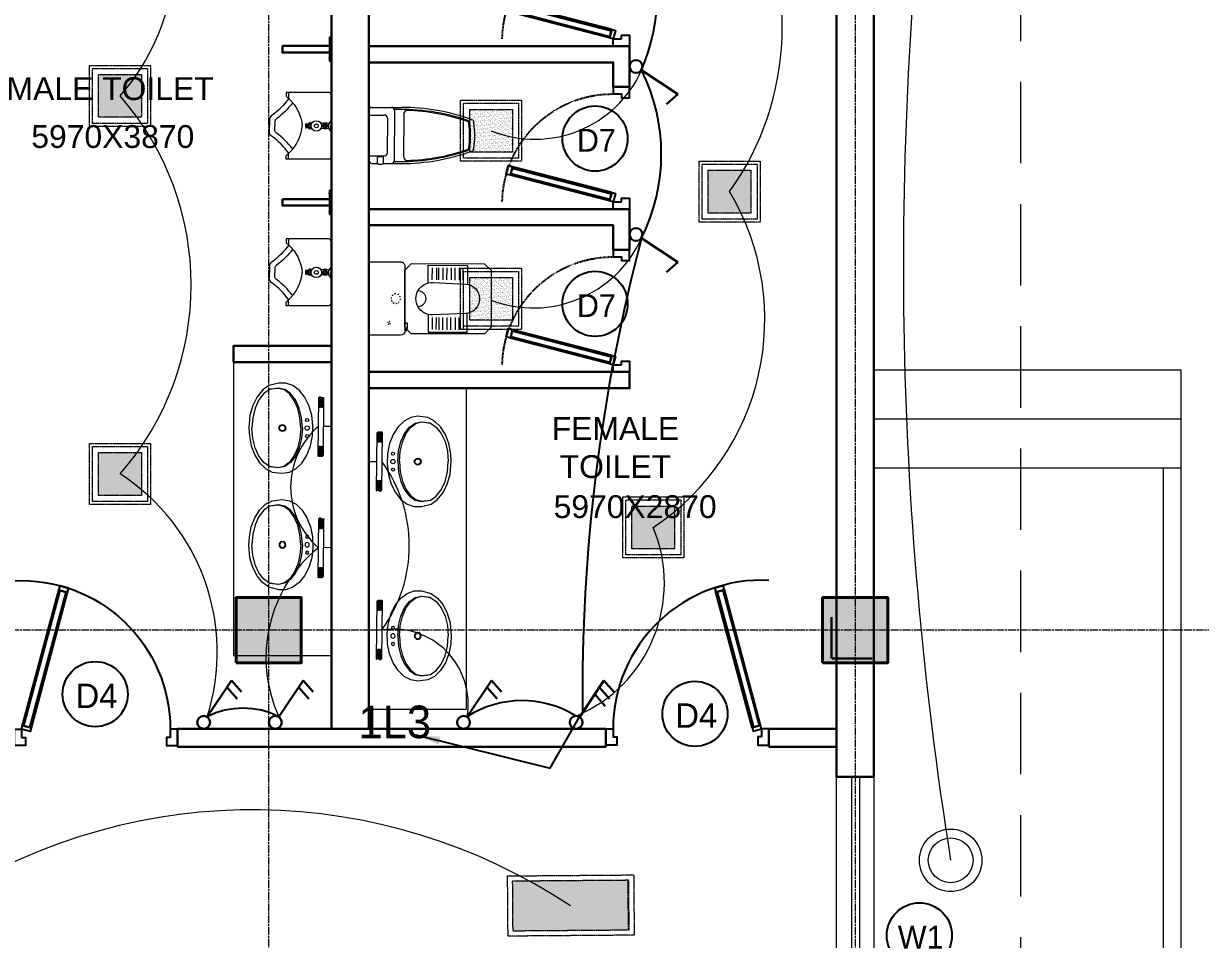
# Model space of a CAD drawing. Header units: inches. Extents: x -3071 to 2534411, y -17796 to 388172.
# Drawn here: x 1644297 to 1651521, y 362351 to 367972 of the extents above; entities that cross this region are included whole.
import ezdxf
from ezdxf.enums import TextEntityAlignment as Align

# ---------------------------------------------------------------- set-up
doc = ezdxf.new("R2010")
doc.units = ezdxf.units.IN
doc.header["$MEASUREMENT"] = 0
for name, pattern in [('ACAD_ISO08W100', [36, 24, -3, 6, -3]), ('CENTER', [2, 1.25, -0.25, 0.25, -0.25]), ('DASHED', [0.75, 0.5, -0.25]), ('HIDDEN2', [0.1875, 0.125, -0.0625]), ('TRAZOS1', [0.15, 0.1, -0.05])]:
    doc.linetypes.add(name, pattern=pattern)
for name, color, linetype, lineweight in [('001-Archi-Opening Tags', 14, 'Continuous', 25), ('001-Archi-sill', 22, 'Continuous', 15), ('002-Archi- Opening', 90, 'Continuous', 25), ('A .4 col', 5, 'Continuous', 40), ('A 0.09 Furniture', 30, 'Continuous', 5), ('A 0.13 dw', 3, 'Continuous', 13), ('A 0.13 fixed furniture', 10, 'Continuous', 13), ('A 0.13 IND DIM', 240, 'Continuous', 13), ('A 0.13parapet partition', 230, 'Continuous', 13), ('A 0.18 steps', 6, 'Continuous', 18), ('cen', 50, 'ACAD_ISO08W100', 5), ('conduit Light & fan City', 30, 'Continuous', 5), ('dotted line', 1, 'DASHED', 9), ('p1 walls stone outline', 4, 'Continuous', 30), ('Picture Light', 3, 'Continuous', 35), ('Switches', 173, 'Continuous', 15), ('text', 7, 'Continuous', 25)]:
    doc.layers.add(name, color=color, linetype=linetype, lineweight=lineweight)
for name, color, linetype in [('1 x 4 recessed', 80, 'CENTER'), ('2 x 11 recessed', 60, 'CENTER'), ('Bathroom Mirror Light', 111, 'CENTER'), ('ceilling fan', 3, 'Continuous'), ('emergencylight', 1, 'Continuous'), ('Wires', 1, 'Continuous')]:
    doc.layers.add(name, color=color, linetype=linetype)
doc.styles.add('AERIAL', font='arial.ttf', dxfattribs={"height": 10})
doc.styles.add('Archi 100', font='GOTHIC.TTF', dxfattribs={"height": 200})
doc.styles.add('CG', font='GOTHIC.TTF', dxfattribs={"height": 40})
doc.dimstyles.new('Archi 100', dxfattribs={"dimtxt": 200, "dimasz": 150, "dimexe": 150, "dimexo": 300, "dimgap": 50, "dimtad": 1, "dimdec": 0, "dimrnd": 5, "dimzin": 0, "dimdsep": 46, "dimtxsty": 'Archi 100', "dimblk": 'ARCHTICK', "dimcen": 0.09, "dimdle": 150, "dimclrd": 256, "dimclre": 256, "dimclrt": 256, "dimadec": 0, "dimazin": 0, "dimtfac": 1, "dimtdec": 0, "dimtix": 1, "dimtofl": 0, "dimtmove": 0, "dimatfit": 3, "dimfxl": 150, "dimfxlon": 1, "dimtolj": 1, "dimtzin": 0, "dimlwd": -1, "dimlwe": -1, "dimarcsym": 0})

# ---------------------------------------------------------------- blocks, each defined once
blk = doc.blocks.new('nd4 plan')
for p, q in [((668.9, 920.8, 0), (720.4, 934.6, 0)), ((675.9, 894.6, 0), (668.9, 920.8, 0)), ((683.6, 896.7, 0), (675.9, 894.6, 0)), ((675.9, 894.6, 0), (898.7, 63.2)), ((898.7, 63.2), (675.9, 894.6, 0)), ((683.6, 896.7, 0), (719.7, 906.3, 0)), ((906.4, 65.3), (683.6, 896.7, 0)), ((719.7, 906.3, 0), (727.4, 908.4, 0)), ((942.5, 74.9), (719.7, 906.3, 0)), ((727.4, 908.4, 0), (720.4, 934.6, 0)), ((956.1, 55), (727.4, 908.4, 0)), ((950.2, 77), (898.7, 63.2)), ((906.4, 65.3), (942.5, 74.9)), ((898.7, 63.2), (904.6, 41.2)), ((904.6, 41.2), (956.1, 55))]:
    blk.add_line(p, q)
for points in [[(956.1, 5), (933.3, 5), (933.3, -45), (1000, -45), (1000, 55), (956.1, 55), (727.4, 908.4), (720.4, 934.6), (668.9, 920.8), (675.9, 894.6), (898.7, 63.2), (898.7, 63.2), (904.6, 41.2), (956.1, 55)], [(942.5, 74.9), (719.7, 906.3), (683.6, 896.7), (906.4, 65.3)], [(0, -45), (0, 55), (43.9, 55), (43.9, 5), (66.7, 5), (66.7, -45)]]:
    blk.add_lwpolyline(points, close=True)
blk.add_arc((956.1, 55), 912.2, 87.24167, 179.99994)
blk = doc.blocks.new('ed 17')
for p, q in [((95.4, -116.2), (43.9, -130)), ((43.9, -130), (207.7, -761.3)), ((49.8, -152), (101.3, -138.2)), ((93.6, -140.3), (57.5, -149.9)), ((93.6, -140.3), (251.5, -749.6)), ((101.3, -138.2), (95.4, -116.2)), ((259.2, -747.5), (101.3, -138.2)), ((101.3, -138.2), (259.2, -747.5)), ((57.5, -149.9), (215.4, -759.3)), ((215.4, -759.3), (207.7, -761.3)), ((207.7, -761.3), (214.7, -787.6)), ((266.2, -773.8), (214.7, -787.6)), ((251.5, -749.6), (215.4, -759.3)), ((251.5, -749.6), (259.2, -747.5)), ((259.2, -747.5), (266.2, -773.8))]:
    blk.add_line(p, q)
for points in [[(43.9, -80), (66.7, -80), (66.7, -30), (0, -30), (0, -130), (43.9, -130), (207.7, -761.3), (214.7, -787.6), (266.2, -773.8), (259.2, -747.5), (101.3, -138.2), (101.3, -138.2), (95.4, -116.2), (43.9, -130)], [(57.5, -149.9), (215.4, -759.3), (251.5, -749.6), (93.6, -140.3)]]:
    blk.add_lwpolyline(points, close=True)
at = {"elevation": 0}
blk.add_lwpolyline([(750, -30), (750, -130), (706.1, -130), (706.1, -80), (683.3, -80), (683.3, -30)], close=True, dxfattribs=at)
at = {"linetype": 'TRAZOS1'}
blk.add_arc((27.9, -133.1), 678.2, 271.35039, 0.26428, dxfattribs=at)
blk = doc.blocks.new('basin oct')
for points in [[(-184.3, -325.7, 0), (-140.8, -318.2, 0), (-99.7, -296.2, 0), (-63.2, -260.7, 0), (-33.2, -213.8, 0), (-11.3, -158, 0), (1.3, -96.2, 0), (3.8, -31.8, 0), (-3.8, 31.8, 0), (-21.1, 91, 0), (-47.2, 142.7, 0), (-80.7, 184.2, 0), (-119.8, 213.1, 0), (-162.4, 228, 0), (-206.1, 228, 0), (-266.5, 213.1, 0), (-305.6, 184.2, 0), (-339.1, 142.7, 0), (-365.2, 91, 0), (-382.5, 31.8, 0), (-389.5, -47.9, 0), (-385.9, -96.2, 0), (-375.1, -158, 0), (-353.2, -213.8, 0), (-323.2, -260.7, 0), (-286.6, -296.2, 0), (-245.5, -318.2, 0), (-184.3, -325.7, 0)], [(-60.7, -47.9, 0), (-65.6, 15.4, 0), (-80.2, 74.5, 0), (-103.4, 125.1, 0), (-133.7, 164, 0), (-168.9, 188.5, 0), (-206.7, 196.8, 0), (-262.4, 188.5, 0), (-297.6, 164, 0), (-327.9, 125.1, 0), (-351.1, 74.5, 0), (-365.7, 15.4, 0), (-370.6, -47.9, 0)], [(-71.2, -47.9, 0), (-76, 14, 0), (-89.5, 71.8, 0), (-110.9, 121.7, 0), (-138.8, 160.5, 0), (-171.4, 185.7, 0), (-206.5, 195.6, 0), (-259.8, 189.6, 0)], [(-60.7, -47.9, 0), (-65.6, -111.3, 0), (-80.2, -170.3, 0), (-103.4, -221, 0), (-133.7, -259.9, 0), (-168.9, -284.3, 0), (-206.7, -292.7, 0), (-262.4, -284.3, 0), (-297.6, -259.9, 0), (-327.9, -221, 0), (-351.1, -170.3, 0), (-365.7, -111.3, 0), (-370.6, -47.9, 0)], [(-71.2, -47.9, 0), (-76, -109.8, 0), (-89.5, -167.6, 0), (-110.9, -217.5, 0), (-138.8, -256.3, 0), (-171.4, -281.5, 0), (-206.5, -291.4, 0), (-259.8, -285.4, 0)]]:
    blk.add_polyline3d(points)
for centre, radius in [((-31.6, 1), 9.35), ((-183.6, -47.9), 20.7), ((-183.6, -47.9), 17.2), ((-31.6, -47.9), 13.2), ((-31.6, -96.9), 9.35)]:
    blk.add_circle(centre, radius)
blk = doc.blocks.new('pan oct')
at = {"linetype": 'Continuous'}
for p, q in [((-579.5, 115.4), (-579.5, 190.4)), ((-554.5, 190.4), (-554.5, 115.4)), ((-529.5, 115.4), (-529.5, 190.4)), ((-504.5, 190.4), (-504.5, 115.4)), ((-479.5, 115.4), (-479.5, 190.4)), ((-454.5, 190.4), (-454.5, 115.4)), ((-429.5, 115.4), (-429.5, 190.4)), ((-414.5, 190.4), (-414.5, 115.4)), ((-389.5, 115.4), (-389.5, 190.4)), ((-579.5, -114.6), (-579.5, -189.6)), ((-554.5, -189.6), (-554.5, -114.6)), ((-529.5, -114.6), (-529.5, -189.6)), ((-504.5, -189.6), (-504.5, -114.6)), ((-479.5, -114.6), (-479.5, -189.6)), ((-454.5, -189.6), (-454.5, -114.6)), ((-429.5, -114.6), (-429.5, -189.6)), ((-414.5, -189.6), (-414.5, -114.6)), ((-389.5, -114.6), (-389.5, -189.6))]:
    blk.add_line(p, q, dxfattribs=at)
at = {"color": 0}
for p, q in [((-237.3, -181.4), (-237.2, -150.1)), ((-231.3, -181.5), (-237.3, -181.4)), ((-237.2, -150.1), (-220.7, -150.1)), ((-231.3, -181.5), (-223.2, -181.5)), ((-231.3, -197.8), (-231.3, -181.5)), ((-223.3, -197.8), (-231.3, -197.8)), ((-223.2, -181.5), (-223.3, -197.8)), ((-220.8, -181.5), (-223.2, -181.5))]:
    blk.add_line(p, q, dxfattribs=at)
blk.add_lwpolyline([(-0.4, -225), (0.4, 225), (-195.5, 225.4, 0.424725), (-220.1, 200.4), (-220.8, -199.6, 0.404218), (-195.5, -224.6)], format="xyb", close=True)
at = {"linetype": 'Continuous'}
blk.add_lwpolyline([(-710.5, 215.4), (-750.5, 175.4), (-750.5, -174.6), (-710.5, -214.6), (-260.5, -214.6), (-220.8, -174.6), (-220.1, 175.4), (-260.5, 215.4)], close=True, dxfattribs=at)
for points in [[(-364.5, 97.2), (-364.5, 205.4), (-604.5, 205.4), (-604.5, 89.1)], [(-364.5, -96.5), (-364.5, -204.6), (-604.5, -204.6), (-604.5, -88.4)]]:
    blk.add_lwpolyline(points, dxfattribs=at)
blk.add_lwpolyline([(-592.9, 90.3, 0.962251), (-592.9, -89.6), (-393.3, -99.6, 1.039201), (-393.3, 100.3)], format="xyb", close=True, dxfattribs=at)
blk.add_lwpolyline([(-302.8, 50.2, 0.935414), (-302.8, -49.5)], format="xyb", dxfattribs=at)
at = {"color": 0, "linetype": 'HIDDEN2', "extrusion": (0, 0, -1)}
for major_axis, start_param, end_param in [((-20.7, 20.7), -1.099557, -0.785398), ((-20.7, -20.7), 1.099557, 1.413717), ((-20.7, 20.7), 0.15708, 0.471239), ((-20.7, 20.7), 0.785398, 1.099557), ((-20.7, 20.7), 1.413717, 1.727876), ((-20.7, -20.7), 3.612832, 3.926991), ((-20.7, 20.7), 4.555309, 4.869469), ((-20.7, -20.7), 5.497787, 5.811946), ((-20.7, 20.7), 3.298672, 3.612832), ((-20.7, 20.7), 2.670354, 2.984513)]:
    blk.add_ellipse((-165.5, 0.5), major_axis=major_axis, ratio=1, start_param=start_param, end_param=end_param, dxfattribs=at)
at = {"color": 0, "extrusion": (0, 0, -1)}
for major_axis, start_param, end_param in [((-5.75, -5.73), 1.570796, 2.356194), ((-5.75, -5.73), 3.141593, 3.926991), ((-5.75, -5.73), 0, 0.785398), ((-5.73, 5.75), 3.141593, 3.926991)]:
    blk.add_ellipse((-124, -148.1), major_axis=major_axis, ratio=1, start_param=start_param, end_param=end_param, dxfattribs=at)
blk = doc.blocks.new('sa oct uni toi')
for p, q in [((-87.9, 457.9), (-200.3, 457.9)), ((-157.6, 439), (-157.6, 287.1)), ((-88.8, 454.8), (-88.8, 420.1)), ((-59.7, 461.1), (-82.5, 461.1)), ((-18.7, 457.9), (-54.2, 457.9)), ((-53.4, 454.8), (-53.4, 420.1)), ((0.2, 439), (0.2, 287.1)), ((-214.4, 419.6), (-214.4, 287.1)), ((-113.4, 391.7), (-113.4, 287.1)), ((0.2, 410.6), (-94.5, 410.6)), ((-59.7, 413.7), (-82.5, 413.7)), ((-82.5, 413.7), (-82.5, 410.6)), ((-59.7, 413.7), (-59.7, 410.6)), ((-214.4, 151.4), (-214.4, 287.1)), ((-157.6, 132), (-157.6, 287.1)), ((-113.4, 179.3), (-113.4, 287.1)), ((0.2, 132), (0.2, 287.1)), ((0.2, 160.4), (-94.5, 160.4)), ((-18.7, 113.1), (-200.3, 113.1))]:
    blk.add_line(p, q)
for centre, radius, start, end in [((-200.3, -804.2), 1262.1, 90, 110.02182), ((-200.3, -804.2), 1249.5, 88.00344, 109.00338), ((-200.3, -804.2), 1243.2, 91.5459, 109.00338), ((-233.3, 419.6), 18.9, 360, 91.5459), ((-138.6, 439), 18.9, 90, 180), ((-82.5, 454.8), 6.31, 150, 180), ((-82.5, 454.8), 6.31, 90, 150), ((-59.7, 454.8), 6.31, 30, 90), ((-59.7, 454.8), 6.31, 360, 30), ((-18.7, 439), 18.9, 360, 90), ((-35.1, 287.1), 614.8, 172.66519, 179.99807), ((-625.9, 363.8), 18.9, 110.02182, 174.88918), ((-601, 359.3), 18.9, 109.00338, 174.9977), ((-601, 359.3), 12.6, 109.00338, 174.9977), ((-94.5, 391.7), 18.9, 90, 180), ((-82.5, 420.1), 6.31, 180, 270), ((-59.7, 420.1), 6.31, 270, 360), ((-44.1, 287.1), 580.4, 172.68564, 179.99802), ((-43.5, 287.1), 574.7, 172.66831, 179.99799), ((15.1, 287.1), 664.9, 180.00159, 187.05225), ((6.2, 287.1), 630.8, 180.00162, 187.0158), ((6.8, 287.1), 625, 180.00163, 187.03027), ((-625.9, 207.1), 18.9, 185.11082, 249.97818), ((-200.3, 1375.2), 1262.1, 249.97818, 270), ((-601, 211.7), 18.9, 185.0023, 250.99662), ((-601, 211.7), 12.6, 185.0023, 250.99662), ((-200.3, 1375.2), 1249.5, 250.99662, 271.99656), ((-200.3, 1375.2), 1243.2, 250.99662, 268.4541), ((-233.3, 151.4), 18.9, 268.4541, 360), ((-94.5, 179.3), 18.9, 180, 270), ((-138.6, 132), 18.9, 180, 270), ((-18.7, 132), 18.9, 270, 360)]:
    blk.add_arc(centre, radius, start, end)
blk = doc.blocks.new('sa oct urinal')
blk.add_line((-15.1, -14.7), (-15.1, 14.7))
for points in [[(-261.8, 167.8, -0.078374), (-363.8, 65, 0.192205), (-380, 43.7), (-380, 0)], [(0, 0), (0, 188.1, 0.414214), (-17.4, 205.5), (-277.1, 205.5), (-277.1, 181.8, -0.020026), (-261.8, 167.8, -0.022693)], [(-261.5, 167.4, -0.187536), (-178.6, 0, -0.022252)], [(-237.9, 140.3, -0.056216), (-336.3, 43.7, 0.188991), (-346.2, 30), (-346.2, 0)], [(-261.5, -167.5, 0.077953), (-363.8, -65, -0.192205), (-380, -43.7), (-380, 0)], [(-237.9, -140.3, 0.056216), (-336.3, -43.7, -0.188991), (-346.2, -30), (-346.2, 0)], [(0, 0), (0, -188.1, -0.429045), (-17.4, -204.3), (-277.1, -204.3), (-277.1, -181.8, 0.020427), (-261.5, -167.5, 0.022693)], [(-263.3, -169.3, 0.190076), (-178.6, 0, 0.022253)], [(-155.1, 7.6), (-155.1, 14), (-157.6, 14, 0.162899), (-157.6, -13.1), (-155.1, -13.1)], [(-147.1, 7.6), (-147.1, 11.1, -0.414214), (-145.3, 12.9), (-140.6, 12.9, 0.375735), (-138.6, 14.6, 4.213531)], [(-147.1, -6.7), (-147.1, 7.6, -0.414214)], [(-138.6, 16.5, 0.623891), (-125.3, 16.5, 1.602844)], [(-125.3, 14.6), (-125.3, 16.5, 0.503615)], [(-125.3, -14.5), (-125.3, 14.6, 0.503615)], [(-15.1, 14.2), (-18.3, 14.2, 0.203421), (-57.9, 15.1, -0.239604), (-64.2, 15.5, 0.107469)], [(-138.6, -14.3, 0.309364), (-140.5, -12.6), (-145.3, -12.6, -0.414214), (-147.1, -10.8), (-147.1, -6.7, -0.414214)], [(-138.6, -15.6, -0.623891), (-125.3, -15.6, -1.602844)], [(-125.3, -15.6, -0.532145), (-138.6, -15.6, -0.623891)], [(-125.3, -15.6), (-125.3, -14.5, 0.503615)], [(-15.1, -14.2), (-18.3, -14.2, -0.203421), (-57.9, -15.1, 0.239604), (-64.2, -15.5, -0.107469)]]:
    blk.add_lwpolyline(points, format="xyb")
for points in [[(-263.3, 204.3), (-263.3, 169.3)], [(-155.1, -6.7), (-155.1, 7.6)], [(-147.1, 7.6), (-155.1, 7.6)], [(-138.6, 14.6), (-138.6, 16.5)], [(-138.6, -14.3), (-138.6, 14.6)], [(-125.3, 13.5), (-121.2, 13.5)], [(-2.6, 32), (-15.1, 14.7)], [(-2.6, 32), (-2.6, 0.1)], [(0, 0), (0, 32), (-2.6, 32)], [(0, 0), (0, -32), (-2.6, -32)], [(-155.1, -13.1), (-155.1, -6.7)], [(-147.1, -6.7), (-155.1, -6.7)], [(-138.6, -15.6), (-138.6, -14.3)], [(-125.3, -13.5), (-121.2, -13.5)], [(-2.6, -32), (-15.1, -14.7)], [(-2.6, -32), (-2.6, -0.1)], [(-263.3, -204.3), (-263.3, -169.3)]]:
    blk.add_lwpolyline(points)
blk.add_lwpolyline([(-125.3, 0.5, 0.075608), (-125.8, 4, 0.085896), (-127.2, 6.8, 0.106037), (-129.5, 8.7, 0.126576), (-131.9, 9.4, 0.126576), (-134.4, 8.7, 0.106037), (-136.7, 6.8, 0.085896), (-138.1, 4, 0.075608), (-138.6, 0.5, 0.075608), (-138.1, -3.1, 0.085896), (-136.7, -5.8, 0.106037), (-134.4, -7.8, 0.126576), (-131.9, -8.4, 0.126576), (-129.5, -7.8, 0.106037), (-127.2, -5.8, 0.085896), (-125.8, -3.1, 0.075608)], format="xyb", close=True)
for centre, radius in [((-92.2, 0), 32), ((-92.2, 0), 11.6), ((-39.7, 0), 14.1), ((-39.7, 0), 11.6), ((-39.7, 0), 5.7)]:
    blk.add_circle(centre, radius)
blk.add_arc((-131.9, 12), 8.07, 33.9611, 146.0389)
blk = doc.blocks.new('window tag')
blk.add_circle((0, 0), 200)
at = {"style": 'Archi 100', "flags": 1}
for tag, p in [('WIDTH', (15, 174.5)), ('HEIGHT', (-4.5, -348.5))]:
    blk.add_attdef(tag, p, '', height=200, dxfattribs=at)
at = {"style": 'Archi 100'}
blk.add_attdef('SYMBOL', text='', height=200, dxfattribs=at).set_placement((8, -10.5), align=Align.MIDDLE_CENTER)
blk = doc.blocks.new('W2')
at = {"layer": 'A 0.13 dw'}
for points in [[(143910.2, 195588.6), (143910.2, 195358.6), (142110.3, 195358.6), (142110.3, 195588.6)], [(142110.3, 195445.8), (143910.2, 195445.8), (143910.2, 195495.8), (142110.3, 195495.8)]]:
    blk.add_lwpolyline(points, close=True, dxfattribs=at)
blk = doc.blocks.new('_ArchTick')
at = {"color": 0, "linetype": 'ByBlock', "const_width": 0.15}
blk.add_lwpolyline([(-0.5, -0.5), (0.5, 0.5)], dxfattribs=at)
blk = doc.blocks.new('*D923')
at = {"transparency": 16777216}
for p, q in [((2480.2, 368817.8), (2480.2, 364298.6)), ((2330.2, 368667.8), (2630.2, 368667.8)), ((2630.2, 364448.6), (2330.2, 364448.6))]:
    blk.add_line(p, q, dxfattribs=at)
at = {"layer": 'Defpoints', "color": 0, "transparency": 16777216}
for p in [(0, 368667.8), (2480.2, 364448.6), (1649601.2, 364448.6)]:
    blk.add_point(p, dxfattribs=at)
at = {"transparency": 16777216, "xscale": 150, "yscale": 150, "zscale": 150}
for p, rotation in [((2480.2, 368667.8), 90), ((2480.2, 364448.6), 270)]:
    blk.add_blockref('_ArchTick', p, dxfattribs=dict(at, rotation=rotation))
at = {"transparency": 16777216, "insert": (2325.2, 366558.2), "char_height": 200, "attachment_point": 5, "rotation": 90, "style": 'Archi 100'}
blk.add_mtext('\\A1;4220', dxfattribs=at)
blk = doc.blocks.new('*D924')
at = {"transparency": 16777216}
for p, q in [((1652081.4, 364448.6), (1652081.4, 364598.6)), ((1651931.4, 364448.6), (1652231.4, 364448.6)), ((1651931.4, 364048.6), (1652231.4, 364048.6)), ((1652081.4, 364048.6), (1652081.4, 363898.6))]:
    blk.add_line(p, q, dxfattribs=at)
at = {"layer": 'Defpoints', "color": 0, "transparency": 16777216}
for p in [(1649601.2, 364448.6), (1649601.2, 364048.6), (1652081.4, 364048.6)]:
    blk.add_point(p, dxfattribs=at)
at = {"transparency": 16777216, "xscale": 150, "yscale": 150, "zscale": 150}
for p, rotation in [((1652081.4, 364448.6), 270), ((1652081.4, 364048.6), 90)]:
    blk.add_blockref('_ArchTick', p, dxfattribs=dict(at, rotation=rotation))
at = {"transparency": 16777216, "insert": (1651926.3, 364248.6), "char_height": 200, "attachment_point": 5, "rotation": 90, "style": 'Archi 100'}
blk.add_mtext('\\A1;400', dxfattribs=at)
blk = doc.blocks.new('*D925')
at = {"transparency": 16777216}
for p, q in [((1652081.4, 364198.6), (1652081.4, 363198.5)), ((1651931.4, 364048.6), (1652231.4, 364048.6)), ((1651931.4, 363348.5), (1652231.4, 363348.5))]:
    blk.add_line(p, q, dxfattribs=at)
at = {"layer": 'Defpoints', "color": 0, "transparency": 16777216}
for p in [(1649601.2, 364048.6), (1649516.2, 363348.5), (1652081.4, 363348.5)]:
    blk.add_point(p, dxfattribs=at)
at = {"transparency": 16777216, "xscale": 150, "yscale": 150, "zscale": 150}
for p, rotation in [((1652081.4, 364048.6), 90), ((1652081.4, 363348.5), 270)]:
    blk.add_blockref('_ArchTick', p, dxfattribs=dict(at, rotation=rotation))
at = {"transparency": 16777216, "insert": (1651926.3, 363698.6), "char_height": 200, "attachment_point": 5, "rotation": 90, "style": 'Archi 100'}
blk.add_mtext('\\A1;700', dxfattribs=at)
blk = doc.blocks.new('*D926')
at = {"transparency": 16777216}
for p, q in [((1652081.4, 363498.5), (1652081.4, 361398.6)), ((1651931.4, 363348.5), (1652231.4, 363348.5)), ((1651931.4, 361548.6), (1652231.4, 361548.6))]:
    blk.add_line(p, q, dxfattribs=at)
at = {"layer": 'Defpoints', "color": 0, "transparency": 16777216}
for p in [(1649516.2, 363348.5), (1649601.2, 361548.6), (1652081.4, 361548.6)]:
    blk.add_point(p, dxfattribs=at)
at = {"transparency": 16777216, "xscale": 150, "yscale": 150, "zscale": 150}
for p, rotation in [((1652081.4, 363348.5), 90), ((1652081.4, 361548.6), 270)]:
    blk.add_blockref('_ArchTick', p, dxfattribs=dict(at, rotation=rotation))
at = {"transparency": 16777216, "insert": (1651926.3, 362448.6), "char_height": 200, "attachment_point": 5, "rotation": 90, "style": 'Archi 100'}
blk.add_mtext('\\A1;1800', dxfattribs=at)
blk = doc.blocks.new('*D939')
at = {"transparency": 16777216}
for p, q in [((1652662.4, 368998.6), (1652662.4, 364098.6)), ((1652512.4, 368848.6), (1652812.4, 368848.6)), ((1652512.4, 364248.6), (1652812.4, 364248.6))]:
    blk.add_line(p, q, dxfattribs=at)
at = {"layer": 'Defpoints', "color": 0, "transparency": 16777216}
for p in [(1649401.2, 368848.6), (1649401.2, 364248.6), (1652662.4, 364248.6)]:
    blk.add_point(p, dxfattribs=at)
at = {"transparency": 16777216, "xscale": 150, "yscale": 150, "zscale": 150}
for p, rotation in [((1652662.4, 368848.6), 90), ((1652662.4, 364248.6), 270)]:
    blk.add_blockref('_ArchTick', p, dxfattribs=dict(at, rotation=rotation))
at = {"transparency": 16777216, "insert": (1652507.4, 366548.6), "char_height": 200, "attachment_point": 5, "rotation": 90, "style": 'Archi 100'}
blk.add_mtext('\\A1;4600', dxfattribs=at)
blk = doc.blocks.new('*D940')
at = {"transparency": 16777216}
for p, q in [((1652662.4, 364398.6), (1652662.4, 361198.6)), ((1652512.4, 364248.6), (1652812.4, 364248.6)), ((1652512.4, 361348.6), (1652812.4, 361348.6))]:
    blk.add_line(p, q, dxfattribs=at)
at = {"layer": 'Defpoints', "color": 0, "transparency": 16777216}
for p in [(1649401.2, 364248.6), (1649401.2, 361348.6), (1652662.4, 361348.6)]:
    blk.add_point(p, dxfattribs=at)
at = {"transparency": 16777216, "xscale": 150, "yscale": 150, "zscale": 150}
for p, rotation in [((1652662.4, 364248.6), 90), ((1652662.4, 361348.6), 270)]:
    blk.add_blockref('_ArchTick', p, dxfattribs=dict(at, rotation=rotation))
at = {"transparency": 16777216, "insert": (1652507.4, 362798.6), "char_height": 200, "attachment_point": 5, "rotation": 90, "style": 'Archi 100'}
blk.add_mtext('\\A1;2900', dxfattribs=at)
blk = doc.blocks.new('*D943')
at = {"transparency": 16777216}
for p, q in [((1653299, 369198.6), (1653299, 351798.6)), ((1653149, 369048.6), (1653449, 369048.6)), ((1653149, 351948.6), (1653449, 351948.6))]:
    blk.add_line(p, q, dxfattribs=at)
at = {"layer": 'Defpoints', "color": 0, "transparency": 16777216}
for p in [(1649601.2, 369048.6), (1649601.2, 351948.6), (1653299, 351948.6)]:
    blk.add_point(p, dxfattribs=at)
at = {"transparency": 16777216, "xscale": 150, "yscale": 150, "zscale": 150}
for p, rotation in [((1653299, 369048.6), 90), ((1653299, 351948.6), 270)]:
    blk.add_blockref('_ArchTick', p, dxfattribs=dict(at, rotation=rotation))
at = {"transparency": 16777216, "insert": (1653144, 360498.6), "char_height": 200, "attachment_point": 5, "rotation": 90, "style": 'Archi 100'}
blk.add_mtext('\\A1;17100', dxfattribs=at)
blk = doc.blocks.new('*D1159')
at = {"transparency": 16777216}
for p, q in [((1623.2, 368819.3), (1623.2, 364300.2)), ((1473.2, 368669.3), (1773.2, 368669.3)), ((1773.2, 364450.2), (1473.2, 364450.2))]:
    blk.add_line(p, q, dxfattribs=at)
at = {"layer": 'Defpoints', "color": 0, "transparency": 16777216}
for p in [(0, 368669.3), (1623.2, 364450.2), (1764300.5, 364450.2)]:
    blk.add_point(p, dxfattribs=at)
at = {"transparency": 16777216, "xscale": 150, "yscale": 150, "zscale": 150}
for p, rotation in [((1623.2, 368669.3), 90), ((1623.2, 364450.2), 270)]:
    blk.add_blockref('_ArchTick', p, dxfattribs=dict(at, rotation=rotation))
at = {"transparency": 16777216, "insert": (1468.2, 366559.8), "char_height": 200, "attachment_point": 5, "rotation": 90, "style": 'Archi 100'}
blk.add_mtext('\\A1;4220', dxfattribs=at)
blk = doc.blocks.new('1by1 6w')
at = {"layer": '2 x 11 recessed', "lineweight": 0}
h = blk.add_hatch(dxfattribs=at)
h.set_pattern_fill('AR-SAND', color=256, scale=7.6)
h.set_pattern_definition([(37.5, (-507751.777, 116886.896), (-0.47874952, 14.64386064), [0, -11.552, 0, -12.92, 0, -12.35]), (7.5, (-507751.777, 116886.896), (13.45030296, 21.4483101), [0, -6.232, 0, -10.412, 0, -3.99]), (327.5, (-507761.125, 116886.896), (23.66747815, 0.0430088), [0, -3.8, 0, -13.68, 0, -17.86]), (317.5, (-507761.125, 116886.896), (22.8465622, 6.6703343), [0, -1.9, 0, -8.968, 0, -10.26])])
h.paths.add_polyline_path([(-106.4, 106.4), (106.4, 106.4), (106.4, -106.4), (-106.4, -106.4)])
for points in [[(-152, 152), (152, 152), (152, -152), (-152, -152)], [(-136.8, 136.8), (136.8, 136.8), (136.8, -136.8), (-136.8, -136.8)], [(-106.4, 106.4), (106.4, 106.4), (106.4, -106.4), (-106.4, -106.4)]]:
    blk.add_lwpolyline(points, close=True, dxfattribs=at)
blk = doc.blocks.new('1by1 15w')
at = {"layer": '2 x 11 recessed', "lineweight": 0, "true_color": 0xffffff}
h = blk.add_hatch(dxfattribs=at)
h.set_pattern_fill('DOTS', scale=7.6)
h.set_pattern_definition([(0, (-24150.00014, -28906.40267), (0.2375, 0.475), [0, -0.475])])
h.paths.add_polyline_path([(111699.2, 133932.3), (111912, 133932.3), (111912, 133719.5), (111699.2, 133719.5)])
at = {"layer": '2 x 11 recessed', "lineweight": 0}
for points in [[(111653.6, 133977.9), (111957.6, 133977.9), (111957.6, 133673.9), (111653.6, 133673.9)], [(111668.8, 133962.7), (111942.4, 133962.7), (111942.4, 133689.1), (111668.8, 133689.1)], [(111699.2, 133932.3), (111912, 133932.3), (111912, 133719.5), (111699.2, 133719.5)]]:
    blk.add_lwpolyline(points, close=True, dxfattribs=at)
blk = doc.blocks.new('PL light')
at = {"layer": 'Picture Light', "ltscale": 3}
h = blk.add_hatch(dxfattribs=at)
h.set_pattern_fill('STEEL', color=256, scale=6.073914, angle=30, style=0)
h.set_pattern_definition([(75, (767072.6998, 15027.03445), (-0.733368774, 0.1965055708), []), (75, (767072.51, 15027.3632), (-0.733368774, 0.1965055708), [])])
h.paths.add_polyline_path([(886578.6, -139924), (886578.6, -139940.2), (886607.7, -139940.2), (886607.7, -139924)])
h.paths.add_polyline_path([(886742.5, -139924), (886742.5, -139940.2), (886773.3, -139940.2, -0.797089), (886773.3, -139930.7), (886773.3, -139924)])
at = {"layer": 'Picture Light', "linetype": 'Continuous', "lineweight": 13}
for p, q in [((886607.7, -139924), (886607.7, -139940.2)), ((886677.3, -139940.2), (886677.3, -139967.2)), ((886742.5, -139924), (886742.5, -139940.2))]:
    blk.add_line(p, q, dxfattribs=at)
blk.add_lwpolyline([(886578.6, -139924), (886773.3, -139924), (886773.3, -139940.2), (886578.6, -139940.2)], close=True, dxfattribs=at)
blk = doc.blocks.new('2 ft panel')
at = {"layer": '1 x 4 recessed', "lineweight": 0}
h = blk.add_hatch(dxfattribs=at)
h.set_pattern_fill('AR-SAND', color=256, scale=6.25)
h.set_pattern_definition([(37.5, (-417982.219, 97562.351), (-0.39370849, 12.04264856), [0, -9.5, 0, -10.625, 0, -10.15625]), (7.5, (-417982.219, 97562.351), (11.0611044, 17.6384129), [0, -5.125, 0, -8.5625, 0, -3.28125]), (327.5, (-417989.906, 97562.351), (19.46338664, 0.03536908), [0, -3.125, 0, -11.25, 0, -14.6875]), (317.5, (-417989.906, 97562.351), (18.7882913, 5.4854723), [0, -1.5625, 0, -7.375, 0, -8.4375])])
h.paths.add_polyline_path([(287.5, -125), (287.5, 125), (-287.5, 125), (-287.5, -125)])
at = {"layer": '1 x 4 recessed'}
blk.add_line((287.5, 125), (287.5, -125), dxfattribs=at)
at = {"layer": '1 x 4 recessed', "lineweight": 0}
for points in [[(315.6, -150), (-312.5, -150), (-312.5, 150), (315.6, 150)], [(287.5, -125), (-287.5, -125), (-287.5, 125), (287.5, 125)], [(315.6, 150), (315.6, -150)]]:
    blk.add_lwpolyline(points, dxfattribs=at)
blk = doc.blocks.new('emergency')
at = {"layer": 'conduit Light & fan City'}
for radius in [128, 91.5]:
    blk.add_circle((0, 0), radius, dxfattribs=at)
blk = doc.blocks.new('1 WAY')
at = {"layer": 'Switches', "lineweight": 30}
for p, q in [((1.76, 2.13), (6.02, 8.52)), ((6.02, 8.52), (7.78, 6.51))]:
    blk.add_line(p, q, dxfattribs=at)
blk.add_circle((1.13, 1.13), 1.13, dxfattribs=at)
blk = doc.blocks.new('2 WAY')
at = {"layer": 'Switches', "lineweight": 30}
for p, q in [((1.76, 2.13), (6.02, 8.52)), ((6.02, 8.52), (7.78, 6.51)), ((5.27, 7.27), (7.02, 5.26))]:
    blk.add_line(p, q, dxfattribs=at)
blk.add_circle((1.13, 1.13), 1.13, dxfattribs=at)
blk = doc.blocks.new('3 WAY')
at = {"layer": 'Switches', "lineweight": 30}
for p, q in [((1.76, 2.13), (6.02, 8.52)), ((6.02, 8.52), (7.78, 6.51)), ((5.27, 7.27), (7.02, 5.26)), ((4.51, 6.01), (6.27, 4.01))]:
    blk.add_line(p, q, dxfattribs=at)
blk.add_circle((1.13, 1.13), 1.13, dxfattribs=at)

msp = doc.modelspace()

# ---------------------------------------------------------------- hatches: boundary and pattern name
at = {"layer": 'A .4 col', "linetype": 'Continuous'}
h = msp.add_hatch(color=256, dxfattribs=at)
h.dxf.hatch_style = 1
h.paths.add_polyline_path([(1645601.17, 364048.63), (1646001.17, 364048.63), (1646001.17, 364448.63), (1645601.17, 364448.63)])
h = msp.add_hatch(color=256, dxfattribs=at)
h.dxf.hatch_style = 1
h.paths.add_polyline_path([(1649201.17, 364048.63), (1649601.17, 364048.63), (1649601.17, 364448.63), (1649201.17, 364448.63)])

# ---------------------------------------------------------------- linework, layer by layer
at = {"layer": '001-Archi-sill'}
msp.add_arc((1646176.17, 367869.13), 2.5, 90, 270, dxfattribs=at)
at = {"layer": 'A .4 col', "linetype": 'Continuous'}
for points in [[(1645601.17, 364048.63), (1646001.17, 364048.63), (1646001.17, 364448.63), (1645601.17, 364448.63)], [(1649201.17, 364048.63), (1649601.17, 364048.63), (1649601.17, 364448.63), (1649201.17, 364448.63)]]:
    msp.add_lwpolyline(points, close=True, dxfattribs=at)
at = {"layer": 'A 0.09 Furniture', "linetype": 'Continuous'}
msp.add_lwpolyline([(1646186.17, 365894.63), (1645586.17, 365894.63), (1645586.17, 364094.63), (1646186.17, 364094.63), (1646186.17, 365894.63)], dxfattribs=at)
msp.add_lwpolyline([(1647016.17, 363763.63), (1647016.17, 365733.63), (1646416.17, 365733.63), (1646416.17, 363763.63)], close=True, dxfattribs=at)
at = {"layer": 'A 0.13 fixed furniture'}
msp.add_line((1649516.17, 364407.8), (1649516.17, 366497.75), dxfattribs=at)
at = {"layer": 'A 0.13parapet partition'}
for p, q in [((1651401.17, 365845.91), (1651401.17, 354636.64)), ((1651291.17, 365245.91), (1651291.17, 354746.64))]:
    msp.add_line(p, q, dxfattribs=at)
at = {"layer": 'A 0.18 steps'}
for p, q in [((1649516.17, 365845.91), (1651401.17, 365845.91)), ((1649516.17, 365545.91), (1651401.17, 365545.91)), ((1649516.17, 365245.91), (1651401.17, 365245.91))]:
    msp.add_line(p, q, dxfattribs=at)
at = {"layer": 'cen', "ltscale": 2}
for p, q in [((1645801.17, 372579.01), (1645801.17, 347493.99)), ((1649401.17, 372579.01), (1649401.17, 347493.99)), ((1653916.17, 364248.63), (1606236.17, 364248.63))]:
    msp.add_line(p, q, dxfattribs=at)
at = {"layer": 'Defpoints'}
for centre, radius, start, end in [((1646981.57, 368161.73), 1206.36, 336.812277, 23.187723), ((1647052.57, 367171.11), 1158.93, 333.582599, 26.417401), ((1658620.86, 363864.68), 10893.92, 165.156427, 180.665326), ((1647357.33, 363190.43), 626.47, 58.105866, 122.644262), ((1645644.02, 363281.73, 0), 488.47, 63.253948, 116.746052)]:
    msp.add_arc(centre, radius, start, end, dxfattribs=at)
at = {"layer": 'dotted line', "ltscale": 1000}
msp.add_line((1650416.17, 369864.4), (1650416.17, 350418.59), dxfattribs=at)
at = {"layer": 'p1 walls stone outline'}
for p, q in [((1646186.17, 368733.63), (1646186.17, 363643.63)), ((1646416.17, 363643.63), (1646416.17, 368733.63)), ((1649516.17, 366518.75), (1649516.17, 368667.8)), ((1649286.17, 363348.51), (1649286.17, 368648.63)), ((1649286.17, 368548.63), (1649286.17, 363348.51)), ((1649516.17, 363613.63), (1649516.17, 368548.63)), ((1649516.17, 367398.63), (1649516.17, 363348.51)), ((1649256.17, 364075.01), (1649256.17, 364328.94)), ((1649261.17, 364075.01), (1649506.17, 364075.01)), ((1646186.17, 363643.63), (1645241.17, 363643.63, 0)), ((1645241.17, 363643.63, 0), (1645241.17, 363533.63, 0)), ((1646186.17, 363643.63), (1647871.17, 363643.63)), ((1647871.17, 363533.63), (1647871.17, 363643.63)), ((1648871.17, 363643.63), (1648871.17, 363533.63)), ((1648871.17, 363643.63), (1649286.17, 363643.63)), ((1646186.17, 363533.63), (1645241.17, 363533.63, 0)), ((1646186.17, 363533.63), (1647871.17, 363533.63)), ((1648871.17, 363533.63), (1649286.17, 363533.63)), ((1649286.17, 363348.51), (1649516.17, 363348.51))]:
    msp.add_line(p, q, dxfattribs=at)
for points in [[(1646186.17, 367886.63), (1646176.17, 367886.63), (1646176.17, 367741.63), (1646186.17, 367741.63), (1646186.17, 367886.63)], [(1648016.17, 367833.63), (1648016.17, 367583.63), (1647916.17, 367583.63), (1647916.17, 367733.63), (1646416.17, 367733.63), (1646416.17, 367833.63), (1648016.17, 367833.63)], [(1646186.17, 366947.13), (1646176.17, 366947.13), (1646176.17, 366802.13), (1646186.17, 366802.13), (1646186.17, 366947.13)], [(1648016.17, 366833.63), (1648016.17, 366583.63), (1647916.17, 366583.63), (1647916.17, 366733.63), (1646416.17, 366733.63), (1646416.17, 366833.63), (1648016.17, 366833.63)], [(1646186.17, 365994.63), (1645586.17, 365994.63), (1645586.17, 365894.63), (1646186.17, 365894.63), (1646186.17, 365994.63)], [(1648016.17, 365833.63), (1648016.17, 365733.55), (1647916.17, 365733.55), (1647916.17, 365733.63), (1646416.17, 365733.63), (1646416.17, 365833.63), (1648016.17, 365833.63)], [(1649516.17, 363348.51), (1649516.17, 363613.63)]]:
    msp.add_lwpolyline(points, dxfattribs=at)
for points in [[(1645886.17, 367834.13), (1645886.17, 367794.13), (1646176.17, 367794.13), (1646176.17, 367834.13)], [(1645886.17, 366894.63), (1645886.17, 366854.63), (1646176.17, 366854.63), (1646176.17, 366894.63)]]:
    msp.add_lwpolyline(points, close=True, dxfattribs=at)
for centre in [(1646176.17, 367759.13), (1646176.17, 366929.63), (1646176.17, 366819.63)]:
    msp.add_arc(centre, 2.5, 90, 270, dxfattribs=at)
at = {"layer": 'Wires', "lineweight": 9}
for centre, radius, start, end in [((1672822.03, 366488.69), 23124.79, 172.733462, 189.086389), ((1643887.35, 368414.77, 0), 1337.64, 318.471562, 18.926108), ((1647219.67, 367948.14), 1733.76, 324.458351, 31.291192), ((1647435.57, 367979.15), 717.23, 247.97825, 335.939327), ((1643565.55, 366367.74, 0), 1759.79, 318.755447, 41.244553), ((1647315.22, 366155.81), 1531.39, 303.553196, 30.815831), ((1647425.57, 366956.6), 729.91, 249.220959, 335.636872), ((1646426.89, 365127.49), 490.7, 130.671344, 229.328656), ((1645790.54, 364767.73), 873.99, 323.738202, 36.261798), ((1644184.83, 364113.48, 0), 1300.96, 342.299592, 57.243064), ((1647343.94, 364538.59), 885.95, 292.874715, 22.636894), ((1646652.75, 364080.17, 0), 868.08, 128.945671, 204.66248), ((1646565.48, 363795.64), 460.53, 350.28653, 98.771052), ((1645703.27, 359628.89), 3517.45, 56.333712, 122.132493)]:
    msp.add_arc(centre, radius, start, end, dxfattribs=at)

# ---------------------------------------------------------------- block references
at = {"layer": '001-Archi-Opening Tags'}
ref = msp.add_blockref('window tag', (1647804.81, 367265.94), dxfattribs=at)
ref.add_attrib('SYMBOL', 'D7', dxfattribs={"layer": '0', "height": 140, "style": 'CG'}).set_placement((1647812.81, 367255.44), align=Align.MIDDLE_CENTER)
ref = msp.add_blockref('window tag', (1647804.81, 366251.53), dxfattribs=at)
ref.add_attrib('SYMBOL', 'D7', dxfattribs={"layer": '0', "height": 140, "style": 'CG'}).set_placement((1647812.81, 366241.03), align=Align.MIDDLE_CENTER)
ref = msp.add_blockref('window tag', (1644736.58, 363856.71, 0), dxfattribs=at)
ref.add_attrib('SYMBOL', 'D4', dxfattribs={"layer": '0', "height": 150, "style": 'CG'}).set_placement((1644744.58, 363846.21, 0), align=Align.MIDDLE_CENTER)
ref = msp.add_blockref('window tag', (1648418.01, 363735.58), dxfattribs=at)
ref.add_attrib('SYMBOL', 'D4', dxfattribs={"layer": '0', "height": 150, "style": 'CG'}).set_placement((1648426.01, 363725.08), align=Align.MIDDLE_CENTER)
ref = msp.add_blockref('window tag', (1649795.54, 362375.85), dxfattribs=at)
ref.add_attrib('SYMBOL', 'W1', dxfattribs={"layer": '0', "height": 140, "style": 'CG'}).set_placement((1649803.54, 362365.35), align=Align.MIDDLE_CENTER)
at = {"layer": '002-Archi- Opening', "xscale": -1}
for name, p, rotation in [('ed 17', (1648046.17, 367833.63, 0), 270), ('ed 17', (1648046.17, 366833.63, 0), 270), ('ed 17', (1648046.17, 365833.63, 0), 270), ('nd4 plan', (1645241.17, 363586.13, 0), 2.090197974702335e-05)]:
    msp.add_blockref(name, p, dxfattribs=dict(at, rotation=rotation))
at = {"layer": '002-Archi- Opening'}
msp.add_blockref('nd4 plan', (1647871.17, 363588.63), dxfattribs=at)
at = {"layer": '1 x 4 recessed', "xscale": 1.232584708463633, "yscale": 1.232584708463633, "zscale": 1.232584708463633}
for name, p in [('1by1 15w', (1507078.92, 202576.12)), ('1by1 6w', (1647166.64, 367314.25)), ('1by1 15w', (1510820.59, 201988.51)), ('1by1 6w', (1647166.64, 366282.61)), ('1by1 15w', (1507078.92, 200255.75)), ('1by1 15w', (1510351.82, 199927.78))]:
    msp.add_blockref(name, p, dxfattribs=at)
at = {"layer": '1 x 4 recessed', "xscale": 1.232584708463637, "yscale": 1.232584708463637, "zscale": 1.232584708463637, "rotation": 0.4480127828097937}
msp.add_blockref('2 ft panel', (1647654.39, 362559.17), dxfattribs=at)
at = {"layer": 'A 0.09 Furniture', "linetype": 'Continuous'}
for name, p in [('sa oct urinal', (1646186.17, 367343.63)), ('sa oct urinal', (1646186.17, 366444.63)), ('basin oct', (1646069.1, 365537.53))]:
    msp.add_blockref(name, p, dxfattribs=at)
at = {"layer": 'A 0.09 Furniture', "linetype": 'Continuous', "rotation": 180}
for name, p in [('sa oct uni toi', (1646416.36, 367570.7)), ('basin oct', (1646532.58, 365235.71))]:
    msp.add_blockref(name, p, dxfattribs=at)
at = {"layer": 'A 0.09 Furniture', "linetype": 'Continuous', "xscale": -1}
for name, p, rotation in [('pan oct', (1646416.17, 366283.63), 359.8947802630151), ('basin oct', (1646069.1, 364725.17), 180)]:
    msp.add_blockref(name, p, dxfattribs=dict(at, rotation=rotation))
msp.add_blockref('basin oct', (1646532.58, 364261.54), dxfattribs=at)
at = {"layer": 'A 0.13 IND DIM', "rotation": 90}
msp.add_blockref('W2', (1844874.77, 219438.36), dxfattribs=at)
at = {"layer": 'Bathroom Mirror Light', "linetype": 'Continuous', "lineweight": 0, "xscale": 1.829903905978427, "yscale": 1.829903905978427, "zscale": 1.829903905978427}
for p, rotation in [((1372682.13, -1254194.25), 89.38582659303422), ((1919920.21, 1984978.59), 269.3858265930342), ((1372682.13, -1254938.61), 89.38582659303422), ((1919920.21, 1983944.7), 269.3858265930342)]:
    msp.add_blockref('PL light', p, dxfattribs=dict(at, rotation=rotation))
at = {"layer": 'ceilling fan', "lineweight": -3, "xscale": 34.89373264493602, "yscale": 34.89373264493602, "zscale": 34.89373264493602, "rotation": 269.9999895490539}
for p in [(1648016.17, 367747.97), (1648016.17, 366716.74)]:
    msp.add_blockref('1 WAY', p, dxfattribs=at)
at = {"layer": 'ceilling fan', "lineweight": -3, "xscale": 34.89373264493602, "yscale": 34.89373264493602, "zscale": 34.89373264493602}
for name, p in [('2 WAY', (1645362.95, 363643.63, 0)), ('2 WAY', (1645802.61, 363643.63, 0)), ('2 WAY', (1646958.16, 363643.63)), ('3 WAY', (1647648.98, 363643.63))]:
    msp.add_blockref(name, p, dxfattribs=at)
at = {"layer": 'emergencylight', "xscale": 1.5, "yscale": 1.5, "zscale": 1.5}
msp.add_blockref('emergency', (1649987.42, 362836.74), dxfattribs=at)

# ---------------------------------------------------------------- texts
at = {"layer": 'text', "char_height": 140, "attachment_point": 1, "style": 'AERIAL'}
for s, width, insert in [('\\pxqc;MALE TOILET', 2139.2451, (1643758.26, 367642.58)), ('\\pxqc;5970X3870', 1416.6009, (1644136.17, 367348.54)), ('\\pxqc;FEMALE \\PTOILET', 2139.2451, (1646860.12, 365556.42)), ('\\pxqc;5970X2870', 1416.6009, (1647342.41, 365077.12, 0))]:
    msp.add_mtext_dynamic_manual_height_columns(s, width=width, gutter_width=1000, heights=[1506.47], dxfattribs=dict(at, insert=insert))
at = {"layer": 'Wires', "lineweight": 9, "insert": (1646352.15, 363786.25), "char_height": 200, "attachment_point": 1, "style": 'CG'}
msp.add_mtext_dynamic_manual_height_columns('1L3', width=291.9664, gutter_width=300, heights=[0], dxfattribs=at)

# ---------------------------------------------------------------- dimensions: what is measured, and where the dimension line sits
for base, p1, p2, picture, middle in [((1653298.99, 351948.63), (1649601.17, 369048.63), (1649601.17, 351948.63), '*D943', (1653143.96, 360498.63)), ((1652662.43, 364248.63), (1649401.17, 368848.63), (1649401.17, 364248.63), '*D939', (1652507.4, 366548.63))]:
    dim = msp.add_linear_dim(base=base, p1=p1, p2=p2, angle=90, dimstyle='Archi 100')
    dim.commit()
    dim.dimension.update_dxf_attribs({"geometry": picture, "text_midpoint": middle})
for base, p1, p2, picture, middle in [((1623.21, 364450.17), (0, 368669.34), (1764300.46, 364450.17), '*D1159', (1468.18, 366559.76)), ((2480.18, 364448.63), (0, 368667.8), (1649601.17, 364448.63), '*D923', (2325.15, 366558.22)), ((1652081.35, 364048.63), (1649601.17, 364448.63), (1649601.17, 364048.63), '*D924', (1651926.32, 364248.63)), ((1652662.43, 361348.63), (1649401.17, 364248.63), (1649401.17, 361348.63), '*D940', (1652507.4, 362798.63)), ((1652081.35, 363348.51), (1649601.17, 364048.63), (1649516.17, 363348.51), '*D925', (1651926.32, 363698.57)), ((1652081.35, 361548.63), (1649516.17, 363348.51), (1649601.17, 361548.63), '*D926', (1651926.32, 362448.57))]:
    dim = msp.add_linear_dim(base=base, p1=p1, p2=p2, angle=90, dimstyle='Archi 100', override={"dimtmove": 1})
    dim.commit()
    dim.dimension.update_dxf_attribs({"geometry": picture, "text_midpoint": middle})

# ---------------------------------------------------------------- leaders
at = {"layer": 'Defpoints'}
msp.add_leader([(1646704.81, 363606.66), (1647528.99, 363401.35), (1647710.23, 363717.94)], dimstyle='Archi 100', override={"dimgap": 50, "dimtad": 0}, dxfattribs=at)

doc.saveas('drawing.dxf')
